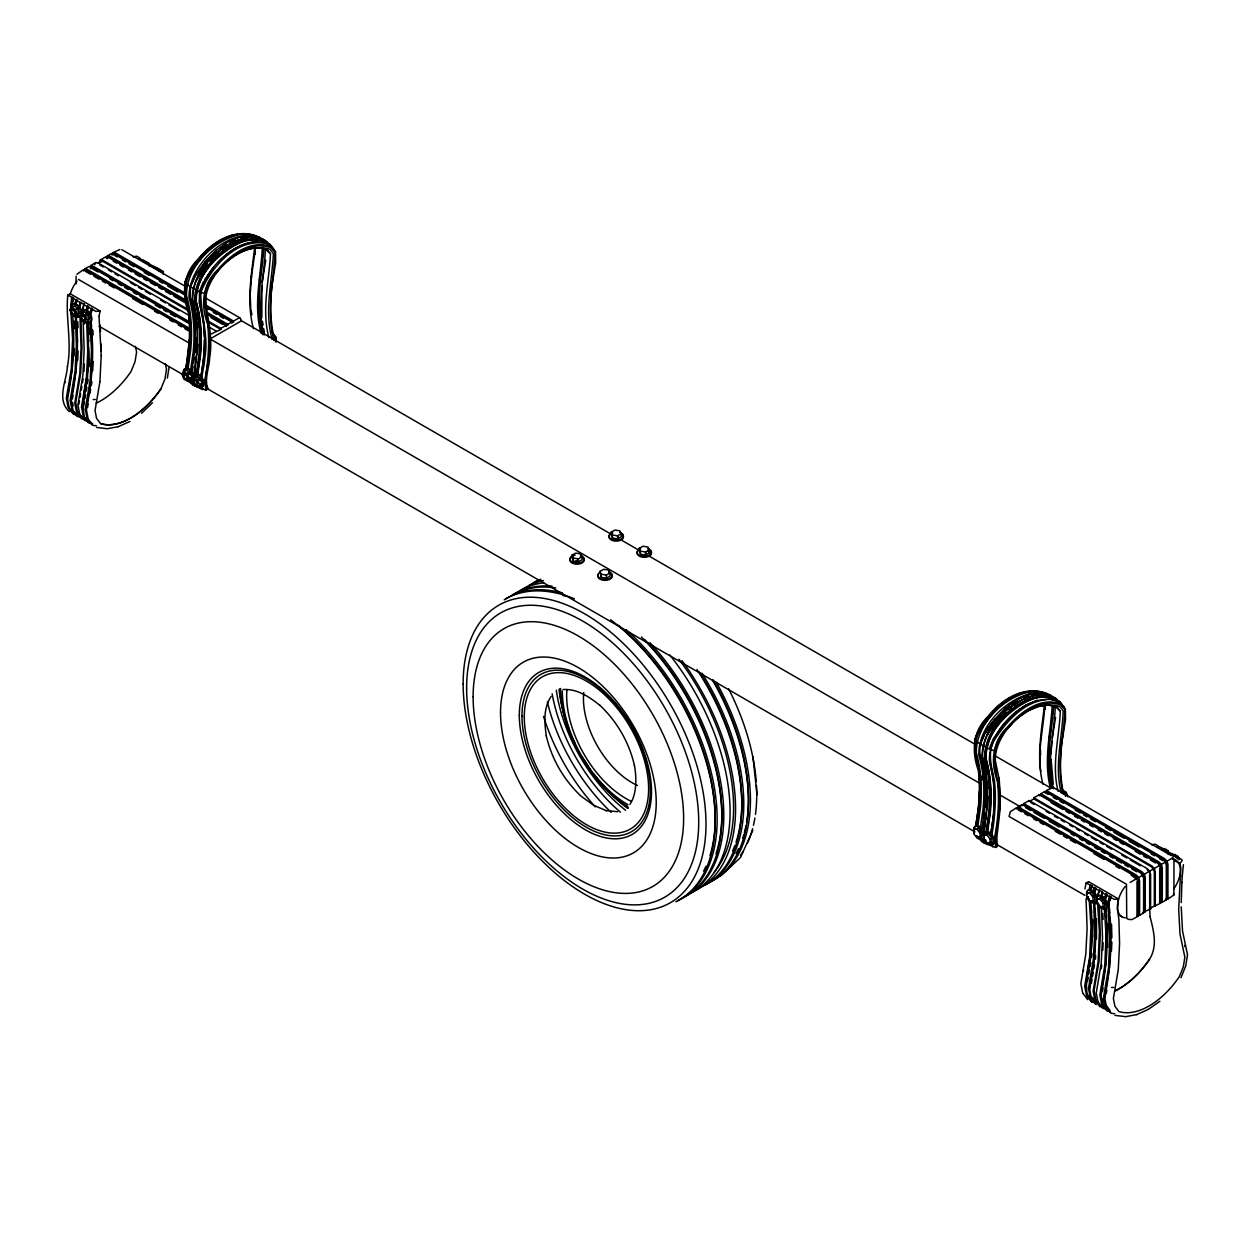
<?xml version="1.0" encoding="UTF-8"?>
<svg xmlns="http://www.w3.org/2000/svg" width="1250" height="1250" viewBox="0 0 1250 1250"><rect width="100%" height="100%" fill="white"/><g stroke="black" fill="none" stroke-linecap="round" stroke-linejoin="round"><path stroke-width="1.5" d="M261.016 237.984C237.688 226.016 212.875 240.516 198.297 259C183.156 273.203 181.531 294.094 188.438 312.781A180.125 104 -60 0 1 185.594 369.297M246.234 233.703C216.953 236.078 185.797 265.688 186.516 295.75A178.156 102.859 -60 0 1 190.734 349.688L187.875 369.703M259.5 237.375C227.141 226.672 187.891 266.562 189.031 297.719A177.719 102.609 -60 0 1 193.25 351.531L190.125 373.391M252.875 236.625C223.078 239.047 191.547 269.266 192.328 299.828A177.547 102.516 -60 0 1 196.562 353.609L193.422 379.281M253.219 236.812C223.406 239.25 191.875 269.453 192.672 300.031A177.547 102.516 -60 0 1 196.891 353.797L193.766 379.469M268.719 244.734L265.484 240.562C233.609 229.375 193.047 270.5 194.734 301.219A177.547 102.516 -60 0 1 198.969 355L195.828 376.844M265.031 241.391C233.156 230.828 194.312 270.047 195.375 300.781A178.234 102.906 -60 0 1 199.594 354.719L196.734 374.734M269.953 245.703L266.766 241.578C234.438 230.828 194.922 269.734 195.938 301.094A178.234 102.906 -60 0 1 200.141 355.047L197.281 375.047M245.5 240.391C221.078 250.328 195.156 273.641 196.281 301.922A177.719 102.609 -60 0 1 200.516 355.734L197.375 377.578M203.516 281.406L199.484 291.266L199.359 302.594L203.297 322.094A179.5 103.641 -60 0 1 204.297 336.594M274.578 340.016A180.125 104 -60 0 1 271.75 286.766L275.672 262.766L275.547 251.844L269.391 243.781C237.438 233.188 198.531 272.516 199.609 303.312A178.156 102.859 -60 0 1 203.828 357.234L200.953 377.25M271.672 246.828C250.688 238.75 230.391 255 217.422 270.047C202.281 284.25 200.656 305.141 207.562 323.828A180.125 104 -60 0 1 204.734 380.344L205.875 390.141L207.641 388.297L207.156 386.25M205.141 291.562C205.641 313.594 213.594 335.188 209.687 357.578C209.344 367.734 204.297 378.234 207.641 388.297M205.469 302.844C204.859 274.781 241.188 239.688 270.047 249.312L273.391 253.641C272.016 282.125 264.203 311.047 272.109 339.5M1050.828 695.266C1027.516 683.297 1002.703 697.812 988.125 716.297C972.984 730.5 971.344 751.391 978.25 770.078A180.125 104 -60 0 1 975.422 826.594M974.75 746.344L974.828 739.203L977.781 731.984M1046.125 693.516C1018.109 683.172 993.484 709.453 979.844 730.891C971.984 743.562 976.734 758.516 979.547 771.938C981.516 790.109 980.125 808.438 976.969 826.391M1036.062 691C1006.781 693.375 975.609 722.984 976.344 753.047A178.156 102.859 -60 0 1 980.562 806.984L977.688 826.984M1039.172 692.141C1009.5 694.547 978.078 724.578 978.844 755.016A177.719 102.609 -60 0 1 983.078 808.828L979.938 830.672M1005.859 707.719C993.047 720.656 977.391 736.047 980.078 755.938A177.547 102.516 -60 0 1 984.312 809.703M1042.703 693.922C1012.891 696.344 981.359 726.562 982.156 757.125A177.547 102.516 -60 0 1 986.375 810.906L983.25 832.75L984.453 843.203L995.703 847.438L997.469 845.594L996.984 843.547M1043.031 694.109C1013.234 696.531 981.703 726.75 982.484 757.312A177.547 102.516 -60 0 1 986.719 811.094L983.578 832.938L984.781 843.391M1045.109 695.312C1015.297 697.734 983.781 727.953 984.562 758.516A177.547 102.516 -60 0 1 988.781 812.297L985.656 834.141M1056.922 701.359L1054.859 698.688C1022.984 688.125 984.141 727.344 985.203 758.062A178.234 102.906 -60 0 1 989.422 812.016L986.547 832.031M1058.719 701.625L1056.594 698.859C1024.266 688.125 984.75 727.031 985.75 758.391A178.234 102.906 -60 0 1 989.969 812.344L986.844 834.172M1035.312 697.688C1010.891 707.625 984.969 730.938 986.109 759.203A177.719 102.609 -60 0 1 990.328 813.031L987.203 834.875M1063.578 793.828A180.125 104 -60 0 1 1061.562 744.062L1065.5 720.047L1065.375 709.141L1059.219 701.062C1027.266 690.484 988.344 729.812 989.422 760.609A178.156 102.859 -60 0 1 993.641 814.531L990.516 836.359M1061.5 704.109C1040.516 696.047 1020.219 712.281 1007.25 727.344C992.109 741.547 990.469 762.438 997.391 781.109A180.125 104 -60 0 1 994.547 837.641L995.703 847.438M994.969 748.859L994.859 758.297L999.203 779.516L1000.234 794.406L999.5 814.875L996.391 841.359M995.297 760.141C994.688 732.078 1031.016 696.984 1059.875 706.609L1063.219 710.938C1062.234 738.219 1054.125 765.844 1061.312 793.156M1181.234 902.562L1181.906 882.375M189.375 339.641L185.984 368.781M209.359 352.312L209.312 325.969M979.391 791.406L978.938 804.297L975.812 826.078M998.719 815.719C1005.937 785.891 980.656 752.188 1007.906 728.109C1020.672 713.312 1040.641 697.312 1061.297 705.234L1064.984 710C1064.031 738.016 1055.734 766.359 1063.391 794.359M999.391 803.969L999.406 787.031M99.062 316.312L100.109 311.016L70.219 293.766L67.859 295.297L73.625 297.969L71.547 304.094L71.547 310.016M1088.562 881.703L1086.125 883.062L1091.984 885.906L1091.203 889.734M73.984 356.188L74.359 348.812M77.312 344.828L76 370.625L71.062 399.891L73.047 410.344L77.875 416.656L81.328 417.078M77.672 360.219L78.141 351M83.969 371.438L84.344 364.062M89.016 366.766L89.391 359.391M92.703 370.781L93.172 361.578M99.906 381.719L101.219 355.562M1091.875 930.578C1094.516 952.719 1082.891 974.438 1087.625 996.094L1092.453 1002.406M1091.672 957.031L1091.859 953.344M1092.703 936.75L1092.844 919.859M1095.453 959.219L1095.641 955.531M1096.484 938.937L1096.516 918.812M1102.781 950.156L1103.156 942.781M1107.734 947.328L1107.797 923.75M1111.422 951.359L1111.891 942.141M1181.891 882.578L1182.297 875.969M251.578 275.812L250.203 294.344L250.938 314.156M258.75 290.906L258.844 307.844M261.922 285.844L261.844 317.719M1048.797 744.672L1048.891 770.969M1051.062 753.766L1051.859 741.375M1084.938 888.891L1086.125 882.906M169.156 366.766L167.359 378.125M187.141 369.109C190.312 351.141 191.688 332.812 189.719 314.641C186.922 301.219 182.156 286.266 190.016 273.594C203.672 252.156 228.281 225.875 256.297 236.219M191.344 374.266L194.562 351.812A178.234 102.906 -60 0 0 190.344 297.859M192.516 370.328L193.031 366.688M193.547 363.047L194.328 357.594M194.125 375.312L195.172 368.031M195.953 362.562L196.469 358.922M984.391 809.109L981.172 837.281L982.375 842L984.453 843.203M982.078 829.438L983.109 822.156M983.641 818.531L984.422 813.062M984.469 828.969L985.25 823.5M985.781 819.859L986.297 816.219M991.578 836.812C994.828 818.25 996.5 799.312 994.422 780.531C991.625 767.109 986.859 752.156 994.719 739.484C1007.203 720.266 1025.391 700.047 1049.969 699.297M998.797 815.172L995.594 837.5L996.719 847M166.5 369.25L164.984 378.875L160.969 388.781A70.234 40.547 -60 0 1 100.609 423.641L96.562 418.359L95.031 410.516L99.891 381.703M1187.484 954.922L1185.703 966.062L1180.984 977.703M251.25 278.047L255.453 248.328M259.438 280.328L260.031 276.641M260.641 272.953L261.234 269.266M261.844 265.578L262.438 261.906M262.141 282.297L265.766 260.203M1049.25 737.625L1049.859 733.938M1050.766 728.406L1051.359 724.719M1051.969 721.031L1052.578 717.344M1052.266 737.75L1055.578 717.5M69.391 411.703C56.063 399.766 66.703 380.578 67.469 366.156L67.453 366.344C72.094 342.562 65.438 318.375 67.781 294.969M67.469 398.875C72.297 374.531 75 349.641 73.156 324.812M71.234 401.062C76.266 376.703 78.453 351.844 76.938 327M72.469 398.766L73.062 395.25M81.234 390.188L81.875 386.422M82.516 382.656L83.141 378.891M78.844 404.391L79.438 400.859M80.031 397.344L80.625 393.828M82.578 407.609L87.547 378.203L88.516 340.016M86.219 391L86.859 387.234M87.5 383.469L88.141 379.703M83.812 405.328L84.406 401.797M85 398.281L85.594 394.766M86.359 409.797C91.359 385.469 93.828 360.547 92.062 335.734M90 393.188L90.641 389.422M91.281 385.656L91.922 381.891M87.594 407.5L88.188 403.984M1086.047 898.891L1087.109 928.547L1085.812 954.094L1080.844 983.641L1082.734 993.078M1085.812 986.812L1090.766 957.406L1091.875 926.266M1087.625 981.016L1088.219 977.484M1088.812 973.969L1089.453 970.203M1090.094 966.438L1090.719 962.672M1089.594 989C1095.453 960.75 1097.328 931.703 1094.594 902.953M1091.406 983.188L1092 979.672M1092.594 976.156L1093.234 972.391M1093.859 968.625L1094.5 964.859M1101.172 968.703L1101.812 964.953M1100.938 995.547C1106.281 969.266 1108.594 942.328 1106.328 915.547M1102.453 991.5L1103.047 987.984M1104.719 997.734C1110.062 971.453 1112.375 944.5 1110.109 917.734M1106.234 993.688L1106.828 990.156M71.641 297.578L70.438 309.375M72.516 297.328L71.344 308.719M72.469 303.703L73.234 299.891M74.516 304.172L76.297 299.516L77.406 300.156L75.625 304.812M75.125 305.25L76.297 299.516M79.188 306.859L80.094 302.453L84.078 304.016L82.922 309.734M79.797 307.938L80.969 302.219M82 310.125L84.078 304.016M85.859 310.719L87.641 306.062L88.75 306.703L86.672 312.828M86.859 309.891L87.641 306.062M89.344 314.375L91.422 308.25L92.531 308.891L90.453 315.016M90.25 313.984L91.422 308.25M1089.078 889.922L1089.984 885.516M1089.703 891L1090.859 885.266M1090.203 890.562L1091.984 885.906M1092.562 893.578L1094.641 887.453L1095.766 888.094L1094.984 891.922M1093.875 891.281L1094.641 887.453M1093.672 894.219L1095.766 888.094M1097.234 896.266L1099.312 890.156L1102.438 891.953L1101.656 895.766M1098.156 895.875L1099.312 890.156M1100.344 898.062L1102.438 891.953M1103.906 900.125L1105.984 894L1107.109 894.641L1105.016 900.766L1105.016 905.203M1105.219 897.828L1105.984 894M1110.109 900.641L1110.875 896.828L1109.766 896.187L1107.688 902.312L1109.859 937.719L1108.562 967.688L1103.594 997.094L1105.406 1006.359L1110.234 1012.688M1109.766 896.187L1108.609 907.562L1110.312 918.969M1110.875 896.828L1108.797 902.953L1109.922 913.031M1088.594 881.719L1118.484 898.969L1117.406 909.062L1118.906 919.453L1119.578 943.5L1118.25 969.656L1113.391 998.469L1114.922 1006.297L1118.953 1011.578A70.234 40.547 -60 0 0 1179.312 976.719L1183.328 966.812L1184.859 957.203L1180 934.016L1178.688 909.391L1180.859 867.609L1179.781 863.578L1174.797 860.703M1182.281 876.141L1183.422 864.672M1173.938 860.516L1173.938 894.953L1167.953 898.953L1165.344 899.359L1166.297 899.906L1166.297 865.359L1165.328 862.109L1163 859.656L1044.859 791.453L1040.844 793.766L1040.844 794.844L1158.812 862.953L1161.344 867.344L1161.344 901.672L1159.672 902.641L1159.672 868.312M76.922 274.297L83 269.953L87.188 270.422L189.984 329.766M1114.609 991.109A70.234 40.547 -60 0 0 1149.422 959.469C1157.859 946.094 1153.609 930.875 1150.094 916.734M194.688 276.266L190.391 286.797L192.453 288M195.141 276.562L190.469 286.344L190.25 298.641A177.547 102.516 -60 0 1 194.484 352.406M195.922 281.203L207.375 263.672M984.281 735.531L980.297 743.641M995.562 747.375L997.375 742.953M1185.391 944.891L1184.609 946.453M976.938 835.578L977.891 838.359L983 841.438L982.375 842M78.406 279.422L189.344 343.172M83.703 271.125L84.672 268.984L88.672 266.672L92.859 267.141L188.906 322.609M90.328 268.609L91.062 266.969L188.891 323.422M94.719 264.766L95.688 262.641L98.016 262.859L189.156 315.484M99.391 262.062L100.359 259.938L105.688 256.859L109.875 257.328L187.391 302.078M106.391 258.016L107.359 255.891L111.359 253.578L115.547 254.047L186.312 294.906M107.344 258.781L108.078 257.141L106.406 258.109M112.062 254.75L113.031 252.625L119.844 249.516M551.094 696.422C543.438 708.047 544.25 721.891 546.328 736L546.25 735.719C551.578 758.828 563.859 780.109 581.219 796.281L593.703 805.328L606.391 810.719M740.594 857.281L752.828 830.203M163.094 274.172L163.359 271.578L160.016 269.656L159.141 270.438L158.016 269.797L158.906 269.016L156.234 267.469L155.359 268.25L154.234 267.609L155.125 266.828L147.562 263.766L148.453 262.984L144.891 260.922L144.016 261.703L142.891 261.062L143.781 260.281L139.125 258.891L140 258.109L136.656 256.172L133.188 256.891M200.703 384.641L201.875 389.281L192.547 384.703L191.438 373.641M629.938 804.328C636.531 794.75 636.922 778.922 634.391 765.25L634.469 765.531C629.156 742.406 616.875 721.141 599.516 704.969L599.719 705.188C588.531 696.328 576.953 688.688 563.062 689.516M69.969 310.062L74.281 306.031L77.938 308.141L79.766 312.844L77.938 315.453L75.453 316.891L71.797 314.781L69.969 310.062L74.281 306.031M75.453 316.891L79.766 312.844M79.969 315.844L84.281 311.797L87.938 313.906L89.766 318.625L87.938 321.219L85.453 322.656L81.797 320.547L79.969 315.844L84.281 311.797M85.453 322.656L89.766 318.625M183.891 371.812L182.062 374.406L183.891 379.125L187.547 381.234L191.891 377.188L190.062 372.469L186.406 370.359L183.891 371.812L187.547 373.922L189.375 378.625L187.547 381.234M192.062 380.188L196.406 376.125L200.062 378.25L201.891 382.953L200.062 385.547L197.547 387L193.891 384.891L192.062 380.188L196.406 376.125M197.547 387L201.891 382.953M194.594 276.234L204.891 261.938M196.266 275L204.062 264.031M204.625 279.844L213.453 267.438M208.141 284.188L213.734 276.344M218.078 270.828C195.891 290.609 208.641 313.453 209.609 338.172C211.844 355.453 203.125 372.766 206.891 389.719M978.516 730.172L988.125 716.688L998.75 705.719L1010.016 697.562M994.719 719.234L984.516 733.562L980.203 744.094L982.281 745.297M984.969 733.859L995.016 719.75L1008.922 706.281M987.141 735.094L997.203 720.969L1005.781 712.109M1002.172 726.297L993.344 738.688L989.312 748.547L993.578 750.594M997.969 741.469L1002.437 735.203M64.609 383.062L65.391 382.203M1082.953 971L1083.75 970.141M204.625 262.141L216.031 250.422M205.188 262.469L216.188 251.094M209.828 261.141L218.406 252.281M218.297 262.438C228.594 251.047 242.625 241.734 258.422 241.484M217.078 271.641C230.234 256.75 250.297 239.828 271.484 247.938L275.172 252.703C273.797 281.922 265.844 311.562 274.188 340.703M1003.266 724.734L1014.188 713.469L1025.75 705.094L1037.328 700.109M1006.906 728.938L1011.938 723.734M141.562 413.312L152.438 402.781M720.766 875.859L740.281 857.766M192.547 384.703L193.172 384.156L188.797 381.734L189.938 381.734M1179.781 863.578L1182.125 860.719L1181.703 859.516L1178.359 857.594L1177.484 858.375L1176.375 857.734L1177.25 856.953L1174.578 855.406L1173.703 856.188L1172.594 855.547L1173.469 854.766L1169.906 852.719L1169.031 853.5L1165.922 851.703L1166.797 850.922L1163.234 848.859L1162.359 849.641L1161.25 849L1162.125 848.219L1159.453 846.688L1158.578 847.469L1157.469 846.828L1158.344 846.047L1155.016 844.109L1151.531 844.828M218.781 241.281C204.047 251.156 191.141 265.078 185.016 281.906C183.312 294.703 189.25 306.703 189.312 319.391M215.625 250.781L227.844 241.875L239.656 236.781L250.813 235.422M220.562 247.938L226.391 243.719M222.781 249.109L228.625 244.891M227.141 261.25C238.047 252.078 253.125 244.031 267.469 249.938L270.484 253.828C269.078 281.609 261.438 309.797 268.875 337.578M1005.453 708.078L1017.672 699.172L1029.484 694.078L1040.625 692.719M1011.844 704.172L1017.672 699.953M1008.219 709.578L1011.141 707.469M1014.062 705.359L1019.906 701.125M1018.484 717.438L1026.109 711.922M1148.484 1009.297L1159.906 1001.25M95.688 262.641L90.344 265.719L92.672 265.953L188.875 321.484M97.969 262.984L102.859 261.375L188.812 310.984M112.078 254.828L113.75 253.875L186.266 295.719M71.797 307.469L75.453 309.578L77.938 308.141M158.422 270.547L160.125 269.562L162.25 272.188M81.797 313.234L85.453 315.344L87.938 313.906M207.328 320.578L220.828 328.375L220.828 329.469L210.812 334.156L209.156 336.219M220.828 328.375L226.172 325.297L226.172 326.391L227.828 324.328L207.578 312.641M227.828 324.328L231.844 322.031L231.844 323.109L233.5 321.062L204.813 304.5M233.5 321.062L239.344 317.844L240.922 319.078L240.922 321.141L209.359 339.375M187.547 373.922L190.062 372.469M189.375 378.625L191.891 377.188M193.891 377.578L197.547 379.688L200.062 378.25M274.438 338.391L276.156 337.391L273 333.453M611.234 532.156L614.891 530.047L619.891 530.828L621.219 533.703L621.219 536.797L617.562 538.906L612.578 538.125L611.234 532.156L612.578 538.125M572.016 555.219L575.672 553.109L580.672 553.875L582.016 556.766L582.016 559.844L578.359 561.953L573.359 561.188L572.016 555.219L573.359 561.188M612.578 535.047L617.562 535.812L621.219 533.703M573.359 558.094L578.359 558.875L582.016 556.766M639.281 548.344L642.938 546.234L647.922 547.016L649.266 549.891L649.266 552.984L645.609 555.094L640.609 554.328L639.281 548.344L640.609 554.328M600.062 571.406L603.719 569.297L608.719 570.062L610.047 572.953L610.047 576.047L606.391 578.156L601.406 577.375L600.062 571.406L601.406 577.375M640.609 551.234L645.609 552L649.266 549.891M601.406 574.281L606.391 575.062L610.047 572.953M973.844 829.641L978.734 828.344L981.906 832.297L981.906 836.516L980.172 837.516L977 837.797L973.844 833.859L973.844 829.641L978.734 828.344M1016.5 807.812L1010.312 811.703L1009.078 816.469L1126.469 884.25L1126.734 918.391L1128.516 919.406L1131.969 919.578L1137.938 916.281L1137.938 881.734L1136.969 878.484L1134.641 876.031L1016.5 807.812L1016.5 808.906L1018.156 807.953L1136.125 876.047L1138.656 880.438L1138.656 914.766L1136.984 915.734L1136.984 881.406M1018.156 807.953L1018.156 806.859L1022.172 804.547L1140.312 872.75L1142.641 875.219L1143.609 878.453L1143.609 913L1139.609 915.312L1138.656 914.766M1144.328 911.5L1144.328 877.172L1141.797 872.781L1023.828 804.672L1023.828 803.578L1029.172 800.5L1147.328 868.719L1149.641 871.172L1150.609 874.406L1150.609 908.969L1142.656 912.469L1143.609 913M1154.344 905.719L1154.344 871.391L1151.797 867L1033.844 798.891L1033.844 797.797L1039.188 794.719L1157.328 862.938L1159.656 865.391L1160.625 868.641L1160.625 903.188L1149.672 908.422L1149.672 874.078M1167.016 898.406L1167.016 864.062L1164.484 859.672L1046.516 791.578L1046.516 790.484L1052.969 787.312L1171.016 855.469M1023.828 804.672L1022.172 805.641L1022.172 804.547M1033.844 798.891L1029.172 801.594L1029.172 800.5M1040.844 794.844L1039.188 795.812L1039.188 794.719M1044.859 791.453L1044.859 792.547L1046.516 791.578M980.172 837.516L980.172 833.281L981.906 832.297M977 837.797L978.734 836.797M983.844 835.406L988.734 834.125L991.906 838.062L991.906 842.281L990.172 843.281L987 843.562L983.844 839.625L983.844 835.406L988.734 834.125M990.172 843.281L990.172 839.062L991.906 838.062M1086.703 893.531L1091.578 892.266L1094.75 896.203L1094.75 900.422L1093.031 901.406L1089.875 901.688L1086.703 897.75L1086.703 893.531L1091.578 892.266M1086.703 897.75L1088.422 896.766M1165.719 852.141L1168.203 850.703L1169.422 853.844M1093.031 901.406L1093.031 897.188L1094.75 896.203M1089.875 901.688L1091.578 900.703M1096.703 899.312L1101.578 898.031L1104.75 901.969L1104.75 906.188L1103.031 907.188L1099.875 907.469L1096.703 903.531L1096.703 899.312L1101.578 898.031M1172.062 855.797L1174.547 854.359L1178.203 856.469L1179.422 859.609M1130.156 882.422L1137.922 877.938M1018.156 806.859L1136.312 875.062L1138.641 877.531L1143.594 874.672M1023.828 803.578L1141.984 871.797L1144.312 874.25L1153.594 868.891M1033.844 797.797L1151.984 866.016L1154.312 868.469L1160.594 864.844M1040.844 793.766L1159 861.969L1161.328 864.422L1166.266 861.578M1046.516 790.484L1164.672 858.703L1167 861.156L1173.078 857.641M1103.031 907.188L1103.031 902.969L1104.75 901.969M1161.344 901.672L1162.281 902.219L1166.297 899.906M118.234 426.688L129.953 421.469M1136.578 1014.625L1148.297 1009.406M220.187 240.266L229.859 236.109M228.953 241.625L238.953 237.312L249.953 235.969L263.422 239.375L265.562 242.156M229.516 241.953L234.516 239.797M231.75 243.109L236.766 240.953M1011.625 696.875L1021.281 692.703M1017.109 699.641L1028.781 694.609M1024.328 697.078L1029.328 694.922M1024.922 698.969L1029.922 696.812M1027.625 710.828L1038.297 706.219L1048.359 705L1057.297 707.234L1060.297 711.125C1059.281 737.719 1051.391 764.594 1058.078 791.25M100.125 311.031L96.031 311.438L91.656 309.125M1118.484 898.969L1114.375 899.375L1110 897.062M118.5 426.641L107.281 428.734L96.656 427.438M1136.844 1014.578L1125.625 1016.672L1115 1015.375M231.469 235.406L235 234.969M245.016 236.969L248.672 236.516M1028.375 691.844L1031.922 691.406M1030.609 694.391L1037.953 693.484M1033 694.484L1038.5 693.812M1038.953 695.188L1042.625 694.734L1055.312 697.859L1057.469 700.641M988.734 842.562L991.906 842.281M95.312 399.484L93.219 399.578M1113.656 987.422L1111.562 987.516M113.031 252.625L115.359 252.844L186.25 293.781M107.359 255.891L109.688 256.125L187.328 300.953M100.359 259.938L102.672 260.172L188.766 309.859M84.672 268.984L87 269.219L189.953 328.656M605.906 810.562L617.672 811.719M77.547 414.891L74.094 414.469L69.266 408.156L67.281 397.703L72.219 368.453L73.391 331.281M80.219 416.438L76.766 416.016L71.297 408.781M84.891 419.125L81.438 418.703L76.609 412.391L74.797 403.125L79.766 373.703L81.062 348.016L80.016 318.422M88 420.922L84.547 420.5L79.719 414.188L77.922 404.922L82.875 375.5L84.172 349.812L83.125 320.219M92.672 423.625L89.219 423.203L84.391 416.891C79.781 393.844 91.531 370.641 88.656 347.062M96.453 425.797L93 425.391L88.172 419.062L86.188 408.625L91.125 379.359L92.297 342.203M1094.781 1002.188L1091.328 1001.766L1086.5 995.453L1084.703 986.172L1089.656 956.766L1090.969 926.812L1089.156 898.703M1103.234 1007.062L1099.781 1006.641L1094.953 1000.328L1093.141 991.062L1098.109 961.641L1099.406 931.688L1097.609 903.578M1106.344 1008.859L1102.906 1008.438L1098.078 1002.125L1096.266 992.859L1101.219 963.438L1102.531 937.75L1101.484 908.156M1109.906 1010.922L1106.453 1010.5L1101.625 1004.187L1099.812 994.906L1104.781 965.5L1106.078 935.547L1104.281 907.438M1114.797 1013.734L1111.344 1013.328L1106.531 1007L1104.531 996.562L1109.469 967.297L1110.406 923.672M201.875 389.281L201.625 388.484L205.875 390.141M246.734 234.734L250.047 235.562M257.219 239.625L265.578 241.703M1041.453 693.688L1053.234 696.656M1045.375 696.5L1055.406 699M1049.906 699.188L1059.984 701.797L1065.375 709.141M272.375 249.172L275.547 251.844M1062.203 706.469L1064.078 707.109M203.75 293.297L199.484 291.266M187.797 284.516L184.625 282.25M196.422 290.156L199.734 291.75M986.234 747.453L989.547 749.047M1164.547 848.594L1168.203 850.703M1062.453 790.016L1066.109 792.125L1067.938 796.844M192.797 288.188L194.859 289.391M982.609 745.484L984.688 746.688M121.906 249.719L185.984 286.719M204.531 297.438L239.953 317.891M240.719 320.328L611 534.109M621.156 539.953L639.75 550.703M648.203 555.578L976.219 744.953M994.812 755.703L1050.609 787.906M1172.359 858.188L1175.734 860.141M204.859 305.609L233.5 322.156M204.828 306.438L231.844 322.031M113.875 255.016L117.25 256.953M122.297 259.875L125.672 261.828M129.047 263.766L134.094 266.688M144.203 272.531L149.266 275.438M159.375 281.281L162.75 283.219M167.797 286.141L177.906 291.984M204.875 307.547L208.25 309.5M213.297 312.406L216.672 314.359M220.047 316.312L223.406 318.25M1044.859 792.547L1048.219 794.484M1053.281 797.406L1056.656 799.344M1060.016 801.297L1063.391 803.234M1075.188 810.047L1080.234 812.969M1083.609 814.922L1086.984 816.859M1090.359 818.812L1095.406 821.719M1105.516 827.562L1110.578 830.484M1113.938 832.422L1124.047 838.266M1129.109 841.188L1139.219 847.016M1151.016 853.828L1154.391 855.781M1159.438 858.703L1162.812 860.641M207.609 313.75L227.828 325.422M108.016 257.094L187.344 302.891M207.594 314.578L226.172 325.297M113.266 261.203L116.625 263.156M120 265.094L123.375 267.047M128.422 269.969L131.797 271.906M135.172 273.859L140.219 276.766M143.594 278.719L146.969 280.656M150.328 282.609L155.391 285.531M158.766 287.469L162.125 289.422M165.5 291.359L170.562 294.281M173.922 296.234L185.719 303.047M211 317.641L222.797 324.438M1050.984 802.625L1062.766 809.438M1066.141 811.375L1069.516 813.328M1074.562 816.25L1077.938 818.188M1081.312 820.141L1084.688 822.078M1089.734 825L1093.109 826.953M1098.156 829.859L1101.531 831.812M1104.906 833.75L1108.266 835.703M1113.328 838.625L1116.703 840.562M1120.062 842.516L1123.438 844.453M1135.234 851.266L1140.297 854.187M1143.656 856.141L1147.031 858.078M1150.406 860.031L1155.453 862.938M207.344 321.688L220.828 329.469M209.406 327.172L216.156 331.078M99.875 265.031L103.25 266.984M108.312 269.906L111.672 271.844M115.047 273.797L118.422 275.734M130.219 282.547L135.266 285.469M138.641 287.422L142.016 289.359M145.375 291.312L150.438 294.219M160.547 300.062L165.609 302.984M168.969 304.922L179.078 310.766M1030.859 802.562L1034.234 804.516M1046.031 811.328L1049.391 813.266M1054.453 816.188L1057.828 818.125M1061.188 820.078L1064.562 822.016M1069.609 824.938L1072.984 826.891M1076.359 828.828L1079.734 830.781M1084.781 833.703L1088.156 835.641M1091.516 837.594L1096.578 840.516M1099.953 842.453L1103.312 844.406M1106.688 846.344L1111.75 849.266M1121.859 855.109L1126.906 858.016M1130.281 859.969L1140.391 865.797M91.188 268.109L97.938 272M109.734 278.812L113.094 280.75M118.156 283.672L121.516 285.625M124.891 287.562L128.266 289.516M133.312 292.438L136.688 294.375M140.062 296.328L143.438 298.266M155.219 305.078L160.281 308M163.656 309.938L167.016 311.891M170.391 313.844L175.453 316.75M1025.531 807.578L1030.594 810.5M1033.969 812.453L1044.078 818.281M1049.125 821.203L1059.234 827.047M1071.031 833.844L1074.406 835.797M1079.469 838.719L1082.828 840.656M1086.203 842.609L1089.578 844.547M1094.625 847.469L1098 849.422M1101.375 851.359L1104.734 853.312M1109.797 856.234L1113.172 858.172M1116.531 860.125L1121.594 863.031M1124.953 864.984L1128.328 866.922M1131.703 868.875L1136.75 871.797M209.266 338.484L978.594 782.641M998.875 794.359L1020.859 807.047M85.328 270.188L189.984 330.594M85.516 271.391L90.578 274.297M93.938 276.25L99 279.172M102.375 281.109L105.734 283.062M109.109 285L114.172 287.922M132.703 298.625L142.812 304.469M154.609 311.266L157.984 313.219M169.781 320.031L173.141 321.969M178.203 324.891L181.578 326.844M184.938 328.781L188.312 330.734M1018.188 809.891L1021.547 811.828M1024.922 813.781L1028.297 815.719M1033.344 818.641L1036.719 820.578M1040.094 822.531L1043.453 824.484M1055.25 831.281L1060.312 834.203M1063.688 836.156L1067.047 838.094M1070.422 840.047L1075.469 842.969M1094.016 853.672L1104.125 859.5M1115.922 866.313L1119.297 868.266M1131.078 875.062L1136.25 878.906M1159.672 902.641L1160.625 903.188M1149.672 908.422L1150.609 908.969M72.75 298.219L75.422 299.75M76.531 300.391L80.094 302.453M83.203 304.25L86.766 306.297M87.875 306.953L90.547 308.484M1091.094 886.156L1093.766 887.688M1094.875 888.328L1098.438 890.391M1101.547 892.188L1105.109 894.234M1106.219 894.891L1108.891 896.422M1136.984 915.734L1137.938 916.281M99.109 326.234L183.656 375.047M207.328 388.703L974.953 831.891M996.922 844.578L1084.844 895.344M1118.672 914.875L1122.047 916.812M976.469 741.5L978.984 743.266M186.641 284.203L189.156 285.969M1060.297 711.125L1055.297 706.469C1054.297 733.75 1046.219 761.375 1053.391 788.688M270.484 253.828L265.469 249.172C264.078 277.656 256.297 306.562 264.188 335.016M1052.969 787.312L1053.938 788.5M1147.141 869.688L1148.922 871.594M974.453 739.547L975.734 740.938M1099.875 899.016L1103.031 902.969M1089.875 893.25L1093.031 897.188M987 835.125L990.172 839.062M977 829.344L980.172 833.281M1052.906 696.469L1055.391 699.453M1049.328 694.672L1051.453 697.438M274.266 249.828L270.156 244.516C239 234.922 211.422 266.141 200.797 292.234C200.531 314.141 208.812 335.484 204.891 357.688C204.406 368.25 199.422 379.188 202.938 389.656M263.078 239.172L265.234 241.953M1106.281 1005.469L1109.75 1010.016M1102.5 1003.297L1107.125 1009.344M1107.562 1011.141L1102.75 1004.828L1100.75 994.375L1105.688 965.125L1106.688 923.109M1100.453 1005.5L1095.828 999.438L1094.078 990.531L1099.016 961.266L1100.328 935.453L1099.266 905.656M1092.266 997.391L1094.578 1000.406M1091.156 996.75L1094.625 1001.281M1096.234 1004.594L1091.406 998.281L1089.406 987.828L1094.344 958.562L1095.516 921.406M1095.109 1003.953L1090.281 997.641L1088.484 988.359L1093.438 958.953L1094.75 933.266L1093.688 903.656M1087.375 994.562L1092 1000.609M1082.906 993.328L1087.734 999.641M91.891 424.75L87.062 418.422L85.25 409.156L90.219 379.75L91.516 349.781L89.719 321.688M88.109 422.562L83.281 416.25L81.469 406.969L86.438 377.562L87.734 351.875L86.688 322.266M82.109 417.562L77.469 411.5L75.734 402.594L80.672 373.328L81.984 347.516L80.922 317.719M76.234 412.469L78.547 415.5M72.984 413.828L68.156 407.516L66.344 398.234L71.312 368.828L72.609 338.875L70.812 310.766M647.922 550.094L649.266 552.984M1173.391 893.516L1173.938 894.953M197.547 379.688L199.375 384.406M85.453 315.344L87.281 320.062M75.453 309.578L77.281 314.281M1167 861.156L1167.953 864.391L1167.953 898.953M1161.328 864.422L1162.281 867.672L1162.281 902.219M1154.312 868.469L1155.281 871.719L1155.281 906.266M1144.312 874.25L1145.281 877.5L1145.281 912.047M1138.641 877.531L1139.609 880.766L1139.609 915.312M1105.391 908.078L1106.141 910.844M1094.047 901.531L1094.797 904.297M101.234 355.562L99.031 316.297M90.453 320.938L91.969 331.031M148.453 262.984L149.25 265.984M997.469 845.594L995.953 835.078M991.984 843.875L992.766 846.953M985.656 839.875L986.859 844.594M979.938 836.359L981.141 841.062M193.766 381.375L194.969 386.094M193.422 381.188L194.625 385.906M190.125 379.062L191.312 383.766M1187.5 954.703L1182.547 931.062L1181.234 906.844M165.328 363.641L166.516 369.266M135.438 346.375L136.609 351.984L135.078 361.594L131.047 371.516A70.234 40.547 -60 0 1 96.25 403.172M989.547 761.656L993.125 779.391A179.5 103.641 -60 0 1 990.625 833.906M974.719 749.906L978.281 767.578M1102.562 998.578L1103.266 1002.156M72.516 402.312L73.219 405.875M71.938 409.703L70.125 400.422L75.094 371.016L76.391 345.328L75.344 315.719M1053.234 784.109L1051.094 759.438M1052.016 788.312C1044.688 760.938 1052.031 733.141 1053.641 705.781M1049.281 774.734L1051.453 787.453M1050.578 788.703C1043.328 761.391 1050.438 733.609 1052.203 706.328M1042.953 784.141C1036.125 758 1041.531 731.156 1044.469 705.047M271.734 329.109L272.359 332.75M262.469 321.359L263.094 325M263.719 328.625L264.344 332.266M262.812 334.656C254.844 306.141 261.781 277.047 263.812 248.484M259.453 317.438L262.25 333.797M261.062 333.219C253.188 304.766 260.953 275.859 262.359 247.375M251.281 311.109L251.906 314.734M253.437 328.656C246.312 301.953 251.484 274.453 254.641 247.75M752.938 756.609L757.109 795.562M998.75 777.609L999.141 783.266M978.641 769.344L979.391 780.359M1105.938 909.516L1106.531 916.781M1090.812 900.781L1091.938 920.422M100.125 325.141L100.547 331.5M91.375 323.75L91.562 326.781M87.797 322.906L88.188 328.844M87.594 321.578L87.891 326.109M84.125 321.031L84.328 324.047M76.25 315.016L77.5 341.703M72.672 314.188L73.359 326.031M1149.578 907.266L1150.109 916.75M1102.781 913.5L1103.078 919.438M1094.984 909L1095.297 914.937M1091.203 906.812L1091.516 912.75M92.875 330.438L93.109 334.891M91.766 329.797L92.266 336.953M89.094 328.25L89.391 334.188M87.984 327.609L88.484 334.766M77.75 321.703L78.062 327.641M74.047 321L74.391 328.688M1040.391 748.969L1040.609 754.797M1040.766 771.453C1037.484 748.75 1043.969 726.516 1044.891 704.078M1111.531 924.312L1111.891 937.828M88.281 333.547L88.719 341.219M1091.734 919.219L1092.078 927.453M101.078 344L101.219 351.125M1053.141 710.141L1053.172 713.656M1045.266 703.859L1045.312 709.141M263.25 247.562L263.344 256.375M255.062 246.781L255.141 254.25M645.609 552L645.609 555.094M617.562 535.812L617.562 538.906M606.391 575.062L606.391 578.156M580.672 553.875L580.672 556.969M578.359 558.875L578.359 561.953M276.156 337.391L276.156 341.625M76.062 276.188L76.062 283.844M1125.297 917.828A22.234 12.844 -60 0 1 1125.297 886.375M70.094 294.656A22.234 12.844 -60 0 1 77 281.141M1172.484 859.141A22.234 12.844 -60 0 1 1173.625 889.078M1149.391 959.453A70.234 40.547 -60 0 1 1114.594 991.109M980.172 755.156A178.234 102.906 -60 0 1 984.547 807.25M981.203 757.141A178.234 102.906 -60 0 1 982.078 760.562M982.875 764.062A178.234 102.906 -60 0 1 983.562 767.641M985.031 778.531A178.234 102.906 -60 0 1 985.094 807.562M981.812 776.172A179.5 103.641 -60 0 1 982.094 779.766M983.344 758.516A178.125 102.844 -60 0 1 986.562 774.516M987.453 783.484A178.125 102.844 -60 0 1 987.734 788.953M987.828 796.125A178.125 102.844 -60 0 1 987.375 807.062M979.438 830.859A2.781 1.609 60 0 1 980.25 832.016M980.672 833.328A2.781 1.609 60 0 1 980.578 834.438M974.312 832.969A7.219 4.172 60 0 1 977.844 826.25A7.219 4.172 60 0 1 983.766 836.5A7.219 4.172 60 0 1 976.188 836.203M981.812 838.859A7.219 4.172 60 0 1 977.938 837.203M974.328 830.953A7.219 4.172 60 0 1 976.703 825.688A7.219 4.172 60 0 1 982.875 830.188M983.687 831.875A7.219 4.172 60 0 1 984.188 833.594M1065.672 793.922A2.781 1.609 60 0 1 1065.984 794.578M985.641 831.781A7.219 4.172 60 0 1 993.688 837.656A7.219 4.172 60 0 1 990.578 844.5M989.266 843.938A7.219 4.172 60 0 1 987.938 842.984M1063.672 792.922A7.219 4.172 60 0 1 1065.531 796.172M1062.953 791.328A7.219 4.172 60 0 1 1066.062 795.859M1065.531 792.688A2.781 1.609 60 0 1 1066.641 794.516M1166.891 851.406A2.781 1.609 60 0 1 1167.359 851.906M1168.078 853.141A2.781 1.609 60 0 1 1168.344 854.438M1093.109 895.922A2.781 1.609 60 0 1 1093.375 896.578M1086.641 895.156A7.219 4.172 60 0 1 1091.578 890.578A7.219 4.172 60 0 1 1096.516 900.859A7.219 4.172 60 0 1 1089.031 900.109M1087.969 898.563A7.219 4.172 60 0 1 1087.156 896.875M1096.516 901.688A7.219 4.172 60 0 1 1090.781 901.109M1088.484 898.266A7.219 4.172 60 0 1 1087.672 896.578M1087.172 891.812A7.219 4.172 60 0 1 1092.094 890.281A7.219 4.172 60 0 1 1097.031 897.5M1161.906 848.656A7.219 4.172 60 0 1 1164.562 850.172M1162.438 848.359A7.219 4.172 60 0 1 1166.312 851.188M1165.688 850.5A2.781 1.609 60 0 1 1166.609 850.562M1167.125 850.844A2.781 1.609 60 0 1 1168.875 854.344M1175.391 856.547A2.781 1.609 60 0 1 1176.375 856.797M1178.078 858.922A2.781 1.609 60 0 1 1178.266 859.578M1101.781 900.109A2.781 1.609 60 0 1 1102.281 900.531M1096.641 900.938A7.219 4.172 60 0 1 1102.469 896.953A7.219 4.172 60 0 1 1105.766 908.047A7.219 4.172 60 0 1 1097.156 902.656M1097.172 897.578A7.219 4.172 60 0 1 1104.656 898.328A7.219 4.172 60 0 1 1105.719 908.219A7.219 4.172 60 0 1 1097.672 902.344M1170.688 854.297A7.219 4.172 60 0 1 1175.797 857.25M1170.141 854.328A7.219 4.172 60 0 1 1176.312 856.953M1175.688 856.281A2.781 1.609 60 0 1 1177.625 857.031M1178.078 857.578A2.781 1.609 60 0 1 1178.859 859.516M160.938 388.781A70.234 40.547 -60 0 1 100.578 423.625M191.375 299.859A178.234 102.906 -60 0 1 193.406 308.547M194.047 312.156A178.234 102.906 -60 0 1 194.594 315.844M195.203 321.234A178.234 102.906 -60 0 1 195.703 328.469M195.859 337.469A178.234 102.906 -60 0 1 195.109 352.141M193.516 301.219A178.125 102.844 -60 0 1 194.391 304.625M196.188 313.531A178.125 102.844 -60 0 1 196.969 319.078M197.344 322.594A178.125 102.844 -60 0 1 197.75 328M197.859 344.25A178.125 102.844 -60 0 1 197.25 353.469M204.344 340.141A179.5 103.641 -60 0 1 200.813 376.609M199.219 379.438A2.781 1.609 60 0 1 199.938 380.688M272.594 333.75A7.219 4.172 60 0 1 276.375 341.625M273.297 335.344A7.219 4.172 60 0 1 275.844 341.922M195.281 374.203A7.219 4.172 60 0 1 203.312 380.062A7.219 4.172 60 0 1 200.203 386.922M198.891 386.359A7.219 4.172 60 0 1 197.562 385.406M193.953 376.094A7.219 4.172 60 0 1 194.469 374.969M193.422 379.453A7.219 4.172 60 0 1 197.922 374.641A7.219 4.172 60 0 1 203.453 384.219A7.219 4.172 60 0 1 197.047 385.703M194.75 382.859A7.219 4.172 60 0 1 193.938 381.156M199.172 379.172A2.781 1.609 60 0 1 199.953 380.359M184.328 377.328A2.781 1.609 60 0 1 185.047 374A2.781 1.609 60 0 1 187.672 377.844A2.781 1.609 60 0 1 184.734 377.922M188.234 372.797A2.781 1.609 60 0 1 188.734 373.172M189.219 373.672A2.781 1.609 60 0 1 189.625 374.266M191.438 381.266A7.219 4.172 60 0 1 188.891 380.594M183.953 373.375A7.219 4.172 60 0 1 186.938 368.109A7.219 4.172 60 0 1 193.312 374.297M183.422 373.672A7.219 4.172 60 0 1 187.469 368.672A7.219 4.172 60 0 1 193.453 377.422A7.219 4.172 60 0 1 188.359 380.891M188.172 372.625A2.781 1.609 60 0 1 188.672 372.938M189.172 373.391A2.781 1.609 60 0 1 189.953 374.594M85.547 313.906A2.781 1.609 60 0 1 86.562 314.375M87.047 314.828A2.781 1.609 60 0 1 87.641 315.641M88.078 316.688A2.781 1.609 60 0 1 88.188 317.922M157.094 268.312A7.219 4.172 60 0 1 160.969 271.141M156.578 268.609A7.219 4.172 60 0 1 159.219 270.141M81.828 311.766A7.219 4.172 60 0 1 87.656 310.844A7.219 4.172 60 0 1 91.859 319.594A7.219 4.172 60 0 1 86.766 322.031M73.688 314.297A7.219 4.172 60 0 0 81.172 315.031A7.219 4.172 60 0 1 85.359 310.109A7.219 4.172 60 0 1 91.328 318.859A7.219 4.172 60 0 1 86.25 322.328M84.922 321.375A7.219 4.172 60 0 1 83.688 320.078M71.922 312.328A2.781 1.609 60 0 1 72.953 309.656A2.781 1.609 60 0 1 75.562 312.906A2.781 1.609 60 0 1 73.625 314.453M73.109 314.078A2.781 1.609 60 0 1 72.234 312.984M145.859 262.406A7.219 4.172 60 0 1 150.969 265.359M145.344 262.719A7.219 4.172 60 0 1 150.453 265.656M79.312 316.953A7.219 4.172 60 0 1 75.438 315.297M71.828 309.047A7.219 4.172 60 0 1 75.438 303.906A7.219 4.172 60 0 1 81.703 311.688M71.312 309.344A7.219 4.172 60 0 1 76.25 304.766A7.219 4.172 60 0 1 81.172 315.031M77.047 309.062A2.781 1.609 60 0 1 77.484 309.625M78.078 310.922A2.781 1.609 60 0 1 78.188 312.156M577.469 560.656A2.781 1.609 0 0 1 576.031 560.578M580.625 555.469A7.219 4.172 0 0 1 582.125 562.031A7.219 4.172 0 0 1 570.766 561.156A7.219 4.172 0 0 1 575.141 555.047M580.625 556.406A7.219 4.172 0 0 1 582.547 562.688A7.219 4.172 0 0 1 571.484 562.688A7.219 4.172 0 0 1 573.406 556.406M608.672 571.656A7.219 4.172 0 0 1 610.969 577.656A7.219 4.172 0 0 1 600.422 578.469A7.219 4.172 0 0 1 599.953 572.312M612.031 575.125A7.219 4.172 0 0 1 605.062 580.375A7.219 4.172 0 0 1 598.078 575.125M608.672 572.594A7.219 4.172 0 0 1 611.312 574.125M618.484 536.953A2.781 1.609 0 0 1 617.984 537.266M619.844 532.406A7.219 4.172 0 0 1 621.766 538.703A7.219 4.172 0 0 1 610.688 538.703A7.219 4.172 0 0 1 612.609 532.406M621.328 534A7.219 4.172 0 0 1 620.875 540.156A7.219 4.172 0 0 1 610.312 539.344A7.219 4.172 0 0 1 612.609 533.344M646.531 553.141A2.781 1.609 0 0 1 645.406 553.672M647.875 548.594A7.219 4.172 0 0 1 649.797 554.891A7.219 4.172 0 0 1 638.734 554.891A7.219 4.172 0 0 1 640.656 548.594M650.531 551.062A7.219 4.172 0 0 1 644.266 557.312A7.219 4.172 0 0 1 638.016 551.062M728.609 688.797A171.703 99.125 60 0 1 756.234 781.672M756.484 785.484A171.703 99.125 60 0 1 756.734 794.766M756.719 796.766A171.703 99.125 60 0 1 755.453 814.344M754.891 818.062A171.703 99.125 60 0 1 753.453 825.234M752.594 828.656A171.703 99.125 60 0 1 747.5 843.078M743.312 851.094A171.703 99.125 60 0 1 740.469 855.469M505.438 599.016A173.75 100.312 60 0 1 574.5 598.828M610.641 619.781A173.75 100.312 60 0 1 709.719 775.453A173.75 100.312 60 0 1 675.906 901.734M562.984 595.438A170.984 98.719 60 0 1 566.375 596.406M617.906 625.078A170.984 98.719 60 0 1 709.984 855.656M705.984 866.281A170.984 98.719 60 0 1 703.562 871.172M504.234 599.859A173.75 100.312 60 0 1 562.484 592.969M626.078 629.688A173.75 100.312 60 0 1 713.531 783.047A173.75 100.312 60 0 1 677.875 900.594M512.094 595.172A173.75 100.312 60 0 1 555.719 587.891M641.406 637.016A173.75 100.312 60 0 1 682.562 897.891M644.516 639.453A170.984 98.719 60 0 1 716.062 853.656M514.062 594.047A173.75 100.312 60 0 1 552.062 586.141M649.891 642.672A173.75 100.312 60 0 1 684.531 896.75M515.609 593.453A173.75 100.312 60 0 1 543.812 582.781M669.781 654.938A173.75 100.312 60 0 1 690.797 893.141M678.969 659.25A170.984 98.719 60 0 1 713.859 872.594M521.094 590.297A173.75 100.312 60 0 1 543.5 580.562M682.031 660.656A173.75 100.312 60 0 1 694.578 890.781M528.906 585.609A173.75 100.312 60 0 1 540.547 579.625M696.906 669.484A173.75 100.312 60 0 1 705.828 884.594M699.344 672.031A170.984 98.719 60 0 1 736.031 842.125M734.75 845.719A170.984 98.719 60 0 1 732.609 850.906M534.031 582.516A173.75 100.312 60 0 1 540.734 579.203M701.938 673.141A173.75 100.312 60 0 1 702.797 886.031M532.5 583.953A173.75 100.312 60 0 1 538.719 579.797M712.484 680.125A173.75 100.312 60 0 1 709.188 882.516M713.047 679.781A170.984 98.719 60 0 1 746.625 822.156M745.953 825.781A170.984 98.719 60 0 1 744.344 832.703M743.828 834.578A170.984 98.719 60 0 1 742.688 838.281M738.484 848.734A170.984 98.719 60 0 1 735.984 853.531M716.297 682.25A173.75 100.312 60 0 1 709.453 882.188M631.156 801.281A83.922 48.453 60 0 1 566.891 689.953M637.406 785.422A68.641 39.625 60 0 1 583.75 692.484M620.453 812.156A129.453 74.734 60 0 1 552.125 693.797M625.609 810.297A120.859 69.781 60 0 1 556.312 690.266M627.703 808.391A112.844 65.156 60 0 1 594.672 775.266M587.891 765.656A112.844 65.156 60 0 1 584.703 760.672M569.016 729.219A112.844 65.156 60 0 1 559.016 689.406M628.375 807.984A105.969 61.172 60 0 1 593.594 774.234M590.359 769.781A105.969 61.172 60 0 1 588.25 766.75M585.219 762.094A105.969 61.172 60 0 1 582.328 757.375M575.344 744.391A105.969 61.172 60 0 1 570.828 734.344M569.5 731A105.969 61.172 60 0 1 559.703 689.031M627.781 806.625A97.172 56.109 60 0 1 560.562 688.5M628.031 804.766A92.938 53.656 60 0 1 562.312 690.938M595.312 806.875A146.062 84.328 60 0 1 543.531 716.359M611.141 812.281A138.047 79.703 60 0 1 547.359 701.812M983.625 835.391A7.219 4.172 60 0 0 991.297 844.922A7.219 4.172 60 0 0 991.297 834.719A7.219 4.172 60 0 0 983.625 835.391M193.75 381.156A2.781 1.609 60 0 0 196.703 384.828A2.781 1.609 60 0 0 196.703 380.891A2.781 1.609 60 0 0 193.75 381.156M193.203 381.719A2.781 1.609 60 0 0 196.312 385.125A2.781 1.609 60 0 0 195.969 381.016A2.781 1.609 60 0 0 193.203 381.719M183.203 375.938A2.781 1.609 60 0 0 186.312 379.344A2.781 1.609 60 0 0 185.969 375.234A2.781 1.609 60 0 0 183.203 375.938M81.656 316.812A2.781 1.609 60 0 0 84.609 320.484A2.781 1.609 60 0 0 84.609 316.547A2.781 1.609 60 0 0 81.656 316.812M81.125 317.359A2.781 1.609 60 0 0 84.219 320.781A2.781 1.609 60 0 0 83.875 316.672A2.781 1.609 60 0 0 81.125 317.359M71.125 311.594A2.781 1.609 60 0 0 74.219 315A2.781 1.609 60 0 0 73.875 310.891A2.781 1.609 60 0 0 71.125 311.594M524.281 716.984A87.922 50.766 60 0 0 617.531 833A87.922 50.766 60 0 0 617.531 708.656A87.922 50.766 60 0 0 524.281 716.984M521.984 715.969A90.797 52.422 60 0 0 618.281 835.766A90.797 52.422 60 0 0 618.281 707.375A90.797 52.422 60 0 0 521.984 715.969M519.312 715.328A93.469 53.953 60 0 0 618.438 838.656A93.469 53.953 60 0 0 618.438 706.484A93.469 53.953 60 0 0 519.312 715.328M500.531 712.609A110.078 63.547 60 0 0 617.297 857.844A110.078 63.547 60 0 0 617.297 702.172A110.078 63.547 60 0 0 500.531 712.609M473.125 696.781A148.828 85.938 60 0 0 631 893.172A148.828 85.938 60 0 0 631 682.688A148.828 85.938 60 0 0 473.125 696.781M466.625 688.062A164.109 94.75 60 0 0 640.688 904.609A164.109 94.75 60 0 0 640.688 672.516A164.109 94.75 60 0 0 466.625 688.062M463.141 683.875A171.703 99.125 60 0 0 645.266 910.437A171.703 99.125 60 0 0 645.266 667.609A171.703 99.125 60 0 0 463.141 683.875"/></g></svg>
